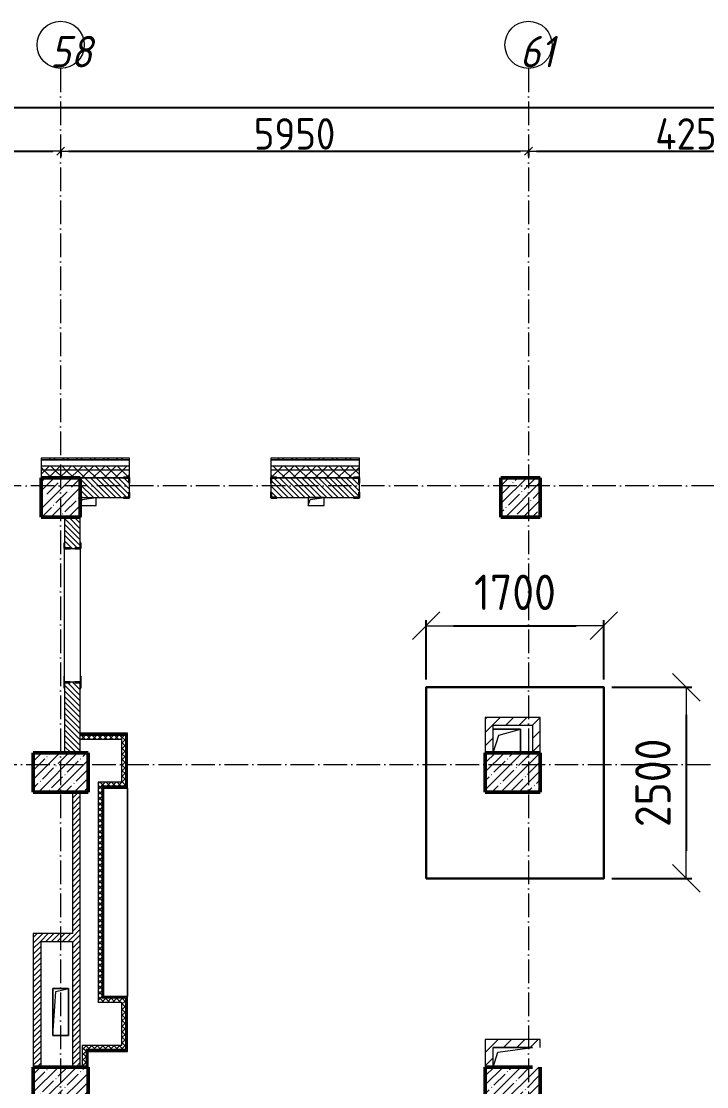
# Model space of a CAD drawing. Header units: millimetres. Extents: x -136833 to 49383, y -8033 to 344618.
# Drawn here: x -47293 to -38576, y 205863 to 219425 of the extents above; entities that cross this region are included whole.
import ezdxf

# ---------------------------------------------------------------- set-up
doc = ezdxf.new("R2010")
doc.units = ezdxf.units.MM
doc.linetypes.add('50_200_ШТРИХ_1Т_ш5_п1_п1_', pattern=[700, 500, -100, 0, -100])
for name, color, linetype, lineweight in [('A-____-____-DIMS', 7, 'Continuous', 9), ('A-FLOR-____-OTLN', 7, 'Continuous', 9), ('A-GENM-____-MCUT', 7, 'Continuous', 25), ('A-GENM-____-OTLN', 7, 'Continuous', 9), ('A-GENM-____-OTLN-1', 7, 'Continuous', 25), ('A-WALL-____-MCUT', 7, 'Continuous', 13), ('A-WALL-____-MCUT-1', 7, 'Continuous', 9), ('A-WALL-____-PATT-1', 7, 'Continuous', 9), ('A-WALL-FNSH-MCUT-1', 7, 'Continuous', 9), ('I-WALL-____-OTLN', 7, 'Continuous', 9), ('S-COLS-____-MCUT', 7, 'Continuous', 50), ('S-COLS-____-OTLN', 7, 'Continuous', 9), ('S-GRID-____-IDEN', 7, 'Continuous', 9), ('S-GRID-____-OTLN-1', 7, '50_200_ШТРИХ_1Т_ш5_п1_п1_', 9), ('Текстовые примечания', 7, 'Continuous', 9)]:
    doc.layers.add(name, color=color, linetype=linetype, lineweight=lineweight)
doc.layers.add('A-WALL-____-PATT-3', color=9, linetype='Continuous', lineweight=9, true_color=0x808080)
doc.styles.add('ISOCPEUR_I_9', font='isocpeui.ttf', dxfattribs={"width": 0.9, "height": 250})
doc.styles.add('СПДС', font='isocpeur.ttf', dxfattribs={"width": 0.9})
doc.dimstyles.new('Размера А3', dxfattribs={"dimtxt": 200, "dimasz": 100, "dimexe": 70, "dimexo": 100, "dimgap": 20, "dimtad": 1, "dimdec": 0, "dimrnd": 10, "dimzin": 0, "dimdsep": 46, "dimtxsty": 'СПДС', "dimblk": 'ARROWHEAD_6', "dimcen": 1, "dimclrd": 256, "dimclre": 256, "dimclrt": 256, "dimazin": 0, "dimtfac": 1, "dimtdec": 0, "dimtmove": 2, "dimatfit": 3, "dimfxl": 1, "dimtolj": 1, "dimtzin": 0, "dimarcsym": 0})
pattern_1 = [(45, (-129942.25, 127932.03), (-70.71068, 70.71068), []), (135, (-129942.25, 127932.03), (-70.71068, -70.71068), [])]
pattern_2 = [(135, (-129942.255, 127932.027), (-35.35534, -35.35534), [])]
pattern_3 = [(45, (-129942.255, 127932.027), (-35.35534, 35.35534), [])]
pattern_4 = [(45, (-129942.25, 127932.03), (-84.85281, 84.85281), [])]
pattern_5 = [(45, (-129942.255, 127932.027), (-35.35534, 35.35534), []), (135, (-129942.255, 127932.027), (-35.35534, -35.35534), [])]

# ---------------------------------------------------------------- blocks, each defined once
blk = doc.blocks.new('BSC_Колонна _Прямоугольная - 500х500-V40-АР1_План отверстий 3 этажа в осях 1-64_Ю-ЯЯ')
at = {"layer": 'S-COLS-____-OTLN'}
h = blk.add_hatch(dxfattribs=at)
h.set_pattern_fill('FP_48', color=256, style=0, pattern_type=2)
h.set_pattern_definition([(45, (-89000, -85431.04), (-114.04925, 114.04925), []), (45, (-88885.95, -85431.04), (-114.04925, 114.04925), [201.613, -40.323, 3.353, -36.97])])
h.paths.add_polyline_path([(-250, -250), (250, -250), (250, 250), (-250, 250)], flags=0)
at = {"layer": 'S-COLS-____-MCUT'}
for p, q in [((250, 250), (-250, 250)), ((-250, 250), (-250, -250)), ((250, -250), (250, 250)), ((-250, -250), (250, -250))]:
    blk.add_line(p, q, dxfattribs=at)
blk = doc.blocks.new('BSC_Колонна _Прямоугольная - 500х500-V41-АР1_План отверстий 3 этажа в осях 1-64_Ю-ЯЯ')
at = {"layer": 'S-COLS-____-OTLN'}
h = blk.add_hatch(dxfattribs=at)
h.set_pattern_fill('FP_49', color=256, style=0, pattern_type=2)
h.set_pattern_definition([(45, (-83150, -85431.04), (-114.04925, 114.04925), []), (45, (-83035.95, -85431.04), (-114.04925, 114.04925), [201.613, -40.323, 3.353, -36.97])])
h.paths.add_polyline_path([(-250, -250), (250, -250), (250, 250), (-250, 250)], flags=0)
at = {"layer": 'S-COLS-____-MCUT'}
for p, q in [((250, 250), (-250, 250)), ((-250, 250), (-250, -250)), ((250, -250), (250, 250)), ((-250, -250), (250, -250))]:
    blk.add_line(p, q, dxfattribs=at)
blk = doc.blocks.new('BSC_Колонна _Прямоугольная - 500х700-V138-АР1_План отверстий 3 этажа в осях 1-64_Ю-ЯЯ')
at = {"layer": 'S-COLS-____-OTLN'}
h = blk.add_hatch(dxfattribs=at)
h.set_pattern_fill('FP_143', color=256, style=0, pattern_type=2)
h.set_pattern_definition([(315, (-77931.04, 83150), (114.04925, 114.04925), []), (315, (-77931.04, 83035.95), (114.04925, 114.04925), [201.613, -40.323, 3.353, -36.97])])
h.paths.add_polyline_path([(-250, 350), (-250, -350), (250, -350), (250, 350)], flags=0)
at = {"layer": 'S-COLS-____-MCUT'}
for p, q in [((250, 350), (-250, 350)), ((-250, 350), (-250, -350)), ((250, -350), (250, 350)), ((-250, -350), (250, -350))]:
    blk.add_line(p, q, dxfattribs=at)
blk = doc.blocks.new('BSC_Колонна _Прямоугольная - 500х700-V139-АР1_План отверстий 3 этажа в осях 1-64_Ю-ЯЯ')
at = {"layer": 'S-COLS-____-OTLN'}
h = blk.add_hatch(dxfattribs=at)
h.set_pattern_fill('FP_144', color=256, style=0, pattern_type=2)
h.set_pattern_definition([(315, (-77931.04, 88900), (114.04925, 114.04925), []), (315, (-77931.04, 88785.95), (114.04925, 114.04925), [201.613, -40.323, 3.353, -36.97])])
h.paths.add_polyline_path([(-250, -250), (-250, -350), (250, -350), (250, 350), (-250, 350)], flags=0)
at = {"layer": 'S-COLS-____-MCUT'}
for p, q in [((250, 350), (-250, 350)), ((-250, 350), (-250, -350)), ((250, -250), (250, 350)), ((-250, -350), (250, -350))]:
    blk.add_line(p, q, dxfattribs=at)
blk = doc.blocks.new('BSC_Колонна _Прямоугольная - 500х700-V141-АР1_План отверстий 3 этажа в осях 1-64_Ю-ЯЯ')
at = {"layer": 'S-COLS-____-OTLN'}
h = blk.add_hatch(dxfattribs=at)
h.set_pattern_fill('FP_146', color=256, style=0, pattern_type=2)
h.set_pattern_definition([(315, (-81931.04, 83150), (114.04925, 114.04925), []), (315, (-81931.04, 83035.95), (114.04925, 114.04925), [201.613, -40.323, 3.353, -36.97])])
h.paths.add_polyline_path([(-250, 350), (-250, -350), (250, -350), (250, 350)], flags=0)
at = {"layer": 'S-COLS-____-MCUT'}
for p, q in [((250, 350), (-250, 350)), ((-250, 350), (-250, -350)), ((250, -350), (250, 350)), ((-250, -350), (250, -350))]:
    blk.add_line(p, q, dxfattribs=at)
blk = doc.blocks.new('BSC_Колонна _Прямоугольная - 500х700-V142-АР1_План отверстий 3 этажа в осях 1-64_Ю-ЯЯ')
at = {"layer": 'S-COLS-____-OTLN'}
h = blk.add_hatch(dxfattribs=at)
h.set_pattern_fill('FP_147', color=256, style=0, pattern_type=2)
h.set_pattern_definition([(315, (-81931.04, 88900), (114.04925, 114.04925), []), (315, (-81931.04, 88785.95), (114.04925, 114.04925), [201.613, -40.323, 3.353, -36.97])])
h.paths.add_polyline_path([(-250, -350), (250, -350), (250, 350), (-250, 350)], flags=0)
at = {"layer": 'S-COLS-____-MCUT'}
for p, q in [((250, 350), (-250, 350)), ((-250, 350), (-250, -350)), ((250, -350), (250, 350)), ((-250, -350), (250, -350))]:
    blk.add_line(p, q, dxfattribs=at)
blk = doc.blocks.new('Фахверк_СКБ_Уголок - 250_2700-27497298-АР1_План отверстий 3 этажа в осях 1-64_Ю-ЯЯ')
at = {"layer": 'A-GENM-____-MCUT'}
for p, q in [((200, 181), (125, 181)), ((125, 181), (125, 106)), ((131, 106), (131, 175)), ((131, 175), (200, 175)), ((200, 175), (200, 181)), ((125, 106), (131, 106)), ((131, -6), (125, -6)), ((125, -6), (125, -81)), ((125, -81), (200, -81)), ((131, -75), (131, -6)), ((200, -75), (131, -75)), ((200, -81), (200, -75))]:
    blk.add_line(p, q, dxfattribs=at)
blk = doc.blocks.new('154_Стойка_СКБ_Уголок - СМ-2480_200-28346303-АР1_План отверстий 3 этажа в осях 1-64_Ю-ЯЯ')
at = {"layer": 'A-GENM-____-MCUT'}
for p, q in [((125, 156), (125, 81)), ((200, 156), (125, 156)), ((131, 81), (131, 150)), ((131, 150), (200, 150)), ((200, 150), (200, 156)), ((125, 81), (131, 81)), ((131, 19), (125, 19)), ((125, 19), (125, -56)), ((131, -50), (131, 19)), ((125, -56), (200, -56)), ((200, -50), (131, -50)), ((200, -56), (200, -50))]:
    blk.add_line(p, q, dxfattribs=at)
blk = doc.blocks.new('Стойка_Влож_Полоса боковая - Полоса-V164-АР1_План отверстий 3 этажа в осях 1-64_Ю-ЯЯ')
at = {"layer": 'A-GENM-____-OTLN'}
for p, q in [((-5, 60), (0, 60)), ((-5, -60), (-5, 60)), ((0, 31), (0, -31)), ((0, -60), (-5, -60))]:
    blk.add_line(p, q, dxfattribs=at)
blk = doc.blocks.new('Стойка_Влож_Уголок_Опорный - Уголок-28213941-АР1_План отверстий 3 этажа в осях 1-64_Ю-ЯЯ')
at = {"layer": 'A-GENM-____-OTLN'}
for p, q in [((-212, -6), (-212, 0)), ((0, 0), (0, -6)), ((-212, -75), (-212, -6)), ((-212, -6), (-206, -6)), ((-212, -75), (-206, -75)), ((-6, -6), (0, -6)), ((-6, -75), (0, -75)), ((0, -6), (0, -75))]:
    blk.add_line(p, q, dxfattribs=at)
blk = doc.blocks.new('Фахверк_СКБ_Уголок - 200_3960-28268576-АР1_План отверстий 3 этажа в осях 1-64_Ю-ЯЯ')
at = {"layer": 'A-GENM-____-MCUT'}
for p, q in [((200, 156), (125, 156)), ((125, 156), (125, 81)), ((131, 81), (131, 150)), ((131, 150), (200, 150)), ((200, 150), (200, 156)), ((125, 81), (131, 81)), ((131, 19), (125, 19)), ((125, 19), (125, -56)), ((131, -50), (131, 19)), ((125, -56), (200, -56)), ((200, -50), (131, -50)), ((200, -56), (200, -50))]:
    blk.add_line(p, q, dxfattribs=at)
blk = doc.blocks.new('AR_Отверстие прямоугольное _в плите_ - AR_Отверстие прямоугольное _в плите_-30459273-АР1_План отверстий 3 этажа в осях 1-64_Ю-ЯЯ')
at = {"layer": 'A-GENM-____-OTLN'}
for p, q in [((100, 300), (-100, 300)), ((-100, 300), (-100, -300)), ((-60, 260), (100, 300)), ((100, -300), (100, 300)), ((-100, -300), (-60, 260)), ((-100, -300), (100, -300))]:
    blk.add_line(p, q, dxfattribs=at)
blk = doc.blocks.new('AR_Отверстие прямоугольное _в плите_ - AR_Отверстие прямоугольное _в плите_-V175-АР1_План отверстий 3 этажа в осях 1-64_Ю-ЯЯ')
at = {"layer": 'A-GENM-____-OTLN'}
for p, q in [((-100, -50), (-75, 25)), ((-75, 25), (100, 50)), ((100, -50), (100, 50)), ((-100, -50), (100, -50))]:
    blk.add_line(p, q, dxfattribs=at)
blk = doc.blocks.new('AR_Отверстие прямоугольное _в плите_ - AR_Отверстие прямоугольное _в плите_-V182-АР1_План отверстий 3 этажа в осях 1-64_Ю-ЯЯ')
at = {"layer": 'A-GENM-____-OTLN'}
for p, q in [((100, 50), (-100, 50)), ((-100, 50), (-100, -50)), ((-100, -50), (-75, 25)), ((-75, 25), (100, 50)), ((100, -50), (100, 50)), ((-100, -50), (100, -50))]:
    blk.add_line(p, q, dxfattribs=at)
blk = doc.blocks.new('AR_Отверстие прямоугольное _в плите_ - AR_Отверстие прямоугольное _в плите_-30552577-АР1_План отверстий 3 этажа в осях 1-64_Ю-ЯЯ')
at = {"layer": 'A-GENM-____-OTLN'}
for p, q in [((175, 150), (-175, 150)), ((-100, 75), (175, 150)), ((175, -150), (175, 150)), ((-175, -150), (-100, 75))]:
    blk.add_line(p, q, dxfattribs=at)
blk = doc.blocks.new('AR_Отверстие прямоугольное _в плите_ - AR_Отверстие прямоугольное _в плите_-V193-АР1_План отверстий 3 этажа в осях 1-64_Ю-ЯЯ')
at = {"layer": 'A-GENM-____-OTLN'}
for p, q in [((250, 125), (-250, 125)), ((-250, -125), (-188, 63)), ((-188, 63), (250, 125))]:
    blk.add_line(p, q, dxfattribs=at)
blk = doc.blocks.new('Ось сетки - Круг_Ø6_00__ISO-2_5_0_9K_-25732049-АР1_План отверстий 3 этажа в осях 1-64_Ю-ЯЯ')
at = {"layer": 'S-GRID-____-IDEN'}
blk.add_circle((0, 0), 3, dxfattribs=at)
blk = doc.blocks.new('ARROWHEAD_6')
at = {"color": 0, "linetype": 'Continuous'}
for p, q in [((-0.5, -0.5), (0.5, 0.5)), ((0, 0), (-1, 0))]:
    blk.add_line(p, q, dxfattribs=at)
blk = doc.blocks.new('*D745')
at = {"layer": 'A-____-____-DIMS', "lineweight": -2, "transparency": 16777216}
for p, q in [((-52192, 217779), (-52192, 217702)), ((-52092, 217772), (-46892, 217772)), ((-46792, 217779), (-46792, 217702))]:
    blk.add_line(p, q, dxfattribs=at)
at = {"layer": 'Defpoints', "color": 0, "transparency": 16777216}
for p in [(-52192, 217879), (-46792, 217879), (-46792, 217772)]:
    blk.add_point(p, dxfattribs=at)
at = {"layer": 'A-____-____-DIMS', "lineweight": -2, "transparency": 16777216, "xscale": 100, "yscale": 100, "zscale": 100, "rotation": 180}
blk.add_blockref('ARROWHEAD_6', (-52192, 217772), dxfattribs=at)
at = {"layer": 'A-____-____-DIMS', "lineweight": -2, "transparency": 16777216, "xscale": 100, "yscale": 100, "zscale": 100}
blk.add_blockref('ARROWHEAD_6', (-46792, 217772), dxfattribs=at)
at = {"layer": 'A-____-____-DIMS', "transparency": 16777216, "insert": (-49492, 217992), "char_height": 400, "attachment_point": 5, "style": 'СПДС'}
blk.add_mtext('\\A1;5400', dxfattribs=at)
blk = doc.blocks.new('*D746')
at = {"layer": 'A-____-____-DIMS', "lineweight": -2, "transparency": 16777216}
for p, q in [((-46792, 217779), (-46792, 217702)), ((-46692, 217772), (-40942, 217772)), ((-40842, 217779), (-40842, 217702))]:
    blk.add_line(p, q, dxfattribs=at)
at = {"layer": 'Defpoints', "color": 0, "transparency": 16777216}
for p in [(-46792, 217879), (-40842, 217879), (-40842, 217772)]:
    blk.add_point(p, dxfattribs=at)
at = {"layer": 'A-____-____-DIMS', "lineweight": -2, "transparency": 16777216, "xscale": 100, "yscale": 100, "zscale": 100, "rotation": 180}
blk.add_blockref('ARROWHEAD_6', (-46792, 217772), dxfattribs=at)
at = {"layer": 'A-____-____-DIMS', "lineweight": -2, "transparency": 16777216, "xscale": 100, "yscale": 100, "zscale": 100}
blk.add_blockref('ARROWHEAD_6', (-40842, 217772), dxfattribs=at)
at = {"layer": 'A-____-____-DIMS', "transparency": 16777216, "insert": (-43817, 217992), "char_height": 400, "attachment_point": 5, "style": 'СПДС'}
blk.add_mtext('\\A1;5950', dxfattribs=at)
blk = doc.blocks.new('*D747')
at = {"layer": 'A-____-____-DIMS', "lineweight": -2, "transparency": 16777216}
for p, q in [((-40842, 217779), (-40842, 217702)), ((-40742, 217772), (-36692, 217772)), ((-36592, 217779), (-36592, 217702))]:
    blk.add_line(p, q, dxfattribs=at)
at = {"layer": 'Defpoints', "color": 0, "transparency": 16777216}
for p in [(-40842, 217879), (-36592, 217879), (-36592, 217772)]:
    blk.add_point(p, dxfattribs=at)
at = {"layer": 'A-____-____-DIMS', "lineweight": -2, "transparency": 16777216, "xscale": 100, "yscale": 100, "zscale": 100, "rotation": 180}
blk.add_blockref('ARROWHEAD_6', (-40842, 217772), dxfattribs=at)
at = {"layer": 'A-____-____-DIMS', "lineweight": -2, "transparency": 16777216, "xscale": 100, "yscale": 100, "zscale": 100}
blk.add_blockref('ARROWHEAD_6', (-36592, 217772), dxfattribs=at)
at = {"layer": 'A-____-____-DIMS', "transparency": 16777216, "insert": (-38717, 217992), "char_height": 400, "attachment_point": 5, "style": 'СПДС'}
blk.add_mtext('\\A1;4250', dxfattribs=at)
blk = doc.blocks.new('*D750')
at = {"layer": 'A-____-____-DIMS', "lineweight": -2, "transparency": 16777216}
for p, q in [((-132292, 218331), (-132292, 218255)), ((-132192, 218325), (-81323, 218325)), ((-28892, 218325), (-79915, 218325)), ((-28792, 218331), (-28792, 218255))]:
    blk.add_line(p, q, dxfattribs=at)
at = {"layer": 'Defpoints', "color": 0, "transparency": 16777216}
for p in [(-132292, 218431), (-28792, 218431), (-28792, 218325)]:
    blk.add_point(p, dxfattribs=at)
at = {"layer": 'A-____-____-DIMS', "lineweight": -2, "transparency": 16777216, "xscale": 100, "yscale": 100, "zscale": 100, "rotation": 180}
blk.add_blockref('ARROWHEAD_6', (-132292, 218325), dxfattribs=at)
at = {"layer": 'A-____-____-DIMS', "lineweight": -2, "transparency": 16777216, "xscale": 100, "yscale": 100, "zscale": 100}
blk.add_blockref('ARROWHEAD_6', (-28792, 218325), dxfattribs=at)
at = {"layer": 'A-____-____-DIMS', "transparency": 16777216, "insert": (-81303, 218751), "char_height": 400, "attachment_point": 1, "line_spacing_factor": 1.149209, "style": 'СПДС'}
blk.add_mtext('\\A1;103500', dxfattribs=at)
blk = doc.blocks.new('*D879')
at = {"layer": 'Defpoints', "color": 0, "transparency": 16777216}
for p in [(-39884, 211731), (-42144, 210947), (-39884, 210947)]:
    blk.add_point(p, dxfattribs=at)
at = {"layer": 'Текстовые примечания', "lineweight": -2, "transparency": 16777216}
for p, q in [((-42144, 211047), (-42144, 211801)), ((-41794, 211731), (-40234, 211731)), ((-39884, 211047), (-39884, 211801))]:
    blk.add_line(p, q, dxfattribs=at)
at = {"layer": 'Текстовые примечания', "lineweight": -2, "transparency": 16777216, "xscale": 350, "yscale": 350, "zscale": 350, "rotation": 180}
blk.add_blockref('ARROWHEAD_6', (-42144, 211731), dxfattribs=at)
at = {"layer": 'Текстовые примечания', "lineweight": -2, "transparency": 16777216, "xscale": 350, "yscale": 350, "zscale": 350}
blk.add_blockref('ARROWHEAD_6', (-39884, 211731), dxfattribs=at)
at = {"layer": 'Текстовые примечания', "lineweight": 30, "transparency": 16777216, "insert": (-41014, 212156), "char_height": 450, "attachment_point": 5, "style": 'СПДС'}
blk.add_mtext('\\A1;1700', dxfattribs=at)
blk = doc.blocks.new('*D880')
at = {"layer": 'Defpoints', "color": 0, "transparency": 16777216}
for p in [(-39884, 210947), (-39884, 208515), (-38835, 208515)]:
    blk.add_point(p, dxfattribs=at)
at = {"layer": 'Текстовые примечания', "lineweight": -2, "transparency": 16777216}
for p, q in [((-39784, 210947), (-38765, 210947)), ((-38835, 210597), (-38835, 208865)), ((-39784, 208515), (-38765, 208515))]:
    blk.add_line(p, q, dxfattribs=at)
at = {"layer": 'Текстовые примечания', "lineweight": -2, "transparency": 16777216, "xscale": 350, "yscale": 350, "zscale": 350}
for p, rotation in [((-38835, 210947), 90), ((-38835, 208515), 270)]:
    blk.add_blockref('ARROWHEAD_6', p, dxfattribs=dict(at, rotation=rotation))
at = {"layer": 'Текстовые примечания', "lineweight": 30, "transparency": 16777216, "insert": (-39260, 209731), "char_height": 450, "attachment_point": 5, "rotation": 90, "style": 'СПДС'}
blk.add_mtext('\\A1;2500', dxfattribs=at)

msp = doc.modelspace()

# ---------------------------------------------------------------- hatches: boundary and pattern name
at = {"layer": 'A-WALL-____-PATT-1'}
h = msp.add_hatch(dxfattribs=at)
h.set_pattern_fill('FP_4', color=256, style=0, pattern_type=2)
h.set_pattern_definition(pattern_1)
h.paths.add_polyline_path([(-28462.3, 213713.1), (-28462.3, 213763.1), (-35442.3, 213763.1), (-35442.3, 213713.1), (-30978.3, 213713.1)], flags=0)
h.paths.add_polyline_path([(-36442.3, 213713.1), (-36442.3, 213763.1), (-38192.3, 213763.1), (-38192.3, 213713.1), (-38048.1, 213713.1)], flags=0)
h.paths.add_polyline_path([(-44117.3, 213713.1), (-42992.3, 213713.1), (-42992.3, 213763.1), (-44117.3, 213763.1)], flags=0)
h.paths.add_polyline_path([(-45917.3, 213713.1), (-45917.3, 213763.1), (-47042.3, 213763.1), (-47042.3, 213713.1), (-46001.7, 213713.1)], flags=0)
h.paths.add_polyline_path([(-49536.7, 213713.1), (-48842.3, 213713.1), (-48842.3, 213763.1), (-49892.3, 213763.1), (-49892.3, 213713.1)], flags=0)
h.paths.add_polyline_path([(-52892.3, 213713.1), (-51692.3, 213713.1), (-51692.3, 213763.1), (-52892.3, 213763.1)], flags=0)
h.paths.add_polyline_path([(-54692.3, 213713.1), (-54692.3, 213763.1), (-58242.3, 213763.1), (-58242.3, 213713.1), (-55722.8, 213713.1)], flags=0)
h.paths.add_polyline_path([(-60042.3, 213713.1), (-60042.3, 213763.1), (-61242.3, 213763.1), (-61242.3, 213713.1)], flags=0)
h.paths.add_polyline_path([(-66042.3, 213713.1), (-66042.3, 213763.1), (-67292.3, 213763.1), (-67292.3, 213713.1), (-66327.6, 213713.1)], flags=0)
h.paths.add_polyline_path([(-64242.3, 213713.1), (-63042.3, 213713.1), (-63042.3, 213763.1), (-64242.3, 213763.1)], flags=0)
h.paths.add_polyline_path([(-72092.3, 213713.1), (-72092.3, 213763.1), (-73292.3, 213763.1), (-73292.3, 213713.1)], flags=0)
h.paths.add_polyline_path([(-69092.3, 213713.1), (-69092.3, 213763.1), (-70292.3, 213763.1), (-70292.3, 213713.1), (-69862.5, 213713.1)], flags=0)
h.paths.add_polyline_path([(-75092.3, 213713.1), (-75092.3, 213763.1), (-76292.3, 213763.1), (-76292.3, 213713.1)], flags=0)
h.paths.add_polyline_path([(-78092.3, 213713.1), (-78092.3, 213763.1), (-79892.3, 213763.1), (-79892.3, 213713.1)], flags=0)
h = msp.add_hatch(dxfattribs=at)
h.set_pattern_fill('FP_6', color=256, style=0, pattern_type=2)
h.set_pattern_definition([(45, (-129942.25, 127932.03), (-85.53659, 85.53659), []), (45, (-129885.23, 127932.03), (-85.53659, 85.53659), [])])
h.paths.add_polyline_path([(-44117.3, 213843.1), (-42992.3, 213843.1), (-42992.3, 213863.1), (-44117.3, 213863.1)], flags=0)
h.paths.add_polyline_path([(-49536.7, 213843.1), (-48842.3, 213843.1), (-48842.3, 213863.1), (-49892.3, 213863.1), (-49892.3, 213843.1)], flags=0)
h.paths.add_polyline_path([(-46885.5, 213843.1), (-45917.3, 213843.1), (-45917.3, 213863.1), (-47042.3, 213863.1), (-47042.3, 213843.1)], flags=0)
h.paths.add_polyline_path([(-52892.3, 213843.1), (-51692.3, 213843.1), (-51692.3, 213863.1), (-52892.3, 213863.1)], flags=0)
h.paths.add_polyline_path([(-55207.3, 213843.1), (-54692.3, 213843.1), (-54692.3, 213863.1), (-55207.3, 213863.1)], flags=0)
h = msp.add_hatch(dxfattribs=at)
h.set_pattern_fill('FP_4', color=256, style=0, pattern_type=2)
h.set_pattern_definition(pattern_1)
h.paths.add_polyline_path([(-28542.3, 213613.1), (-28462.3, 213613.1), (-28462.3, 213713.1), (-35442.3, 213713.1), (-35442.3, 213613.1), (-28592.3, 213613.1)], flags=0)
h.paths.add_polyline_path([(-36442.3, 213613.1), (-36442.3, 213713.1), (-38192.3, 213713.1), (-38192.3, 213619.1), (-38117.3, 213619.1), (-38117.3, 213613.1), (-36942.3, 213613.1)], flags=0)
h.paths.add_polyline_path([(-45992.3, 213613.1), (-45992.3, 213619.1), (-45917.3, 213619.1), (-45917.3, 213713.1), (-47042.3, 213713.1), (-47042.3, 213613.1), (-46001.7, 213613.1)], flags=0)
h.paths.add_polyline_path([(-43350.5, 213613.1), (-43067.3, 213613.1), (-43067.3, 213619.1), (-42992.3, 213619.1), (-42992.3, 213713.1), (-44117.3, 213713.1), (-44117.3, 213619.1), (-44042.3, 213619.1), (-44042.3, 213613.1)], flags=0)
h.paths.add_polyline_path([(-48917.3, 213613.1), (-48917.3, 213619.1), (-48842.3, 213619.1), (-48842.3, 213713.1), (-49892.3, 213713.1), (-49892.3, 213619.1), (-49817.3, 213619.1), (-49817.3, 213613.1), (-49536.7, 213613.1)], flags=0)
h.paths.add_polyline_path([(-51767.3, 213613.1), (-51767.3, 213619.1), (-51692.3, 213619.1), (-51692.3, 213713.1), (-52892.3, 213713.1), (-52892.3, 213619.1), (-52817.3, 213619.1), (-52817.3, 213613.1), (-51942.3, 213613.1)], flags=0)
h.paths.add_polyline_path([(-54692.3, 213613.1), (-54692.3, 213713.1), (-58242.3, 213713.1), (-58242.3, 213619.1), (-58167.3, 213619.1), (-58167.3, 213613.1), (-55192.3, 213613.1)], flags=0)
h.paths.add_polyline_path([(-60742.3, 213613.1), (-60117.3, 213613.1), (-60117.3, 213619.1), (-60042.3, 213619.1), (-60042.3, 213713.1), (-61242.3, 213713.1), (-61242.3, 213613.1)], flags=0)
h.paths.add_polyline_path([(-66692.3, 213613.1), (-66117.3, 213613.1), (-66117.3, 213619.1), (-66042.3, 213619.1), (-66042.3, 213713.1), (-67292.3, 213713.1), (-67292.3, 213619.1), (-67217.3, 213619.1), (-67217.3, 213613.1), (-67192.3, 213613.1)], flags=0)
h.paths.add_polyline_path([(-64167.3, 213613.1), (-63117.3, 213613.1), (-63117.3, 213619.1), (-63042.3, 213619.1), (-63042.3, 213713.1), (-64242.3, 213713.1), (-64242.3, 213619.1), (-64167.3, 213619.1)], flags=0)
h.paths.add_polyline_path([(-69862.5, 213613.1), (-69167.3, 213613.1), (-69167.3, 213619.1), (-69092.3, 213619.1), (-69092.3, 213713.1), (-70292.3, 213713.1), (-70292.3, 213619.1), (-70217.3, 213619.1), (-70217.3, 213613.1)], flags=0)
h.paths.add_polyline_path([(-72167.3, 213613.1), (-72167.3, 213619.1), (-72092.3, 213619.1), (-72092.3, 213713.1), (-73292.3, 213713.1), (-73292.3, 213619.1), (-73217.3, 213619.1), (-73217.3, 213613.1), (-72692.3, 213613.1)], flags=0)
h.paths.add_polyline_path([(-76217.3, 213613.1), (-75167.3, 213613.1), (-75167.3, 213619.1), (-75092.3, 213619.1), (-75092.3, 213713.1), (-76292.3, 213713.1), (-76292.3, 213619.1), (-76217.3, 213619.1)], flags=0)
h.paths.add_polyline_path([(-78167.3, 213613.1), (-78167.3, 213619.1), (-78092.3, 213619.1), (-78092.3, 213713.1), (-79892.3, 213713.1), (-79892.3, 213613.1), (-78942.3, 213613.1)], flags=0)
h = msp.add_hatch(dxfattribs=at)
h.set_pattern_fill('FP_9', color=256, style=0, pattern_type=2)
h.set_pattern_definition(pattern_2)
h.paths.add_polyline_path([(-42998.3, 213363.1), (-42998.3, 213432.1), (-42992.3, 213432.1), (-42992.3, 213544.1), (-42998.3, 213544.1), (-42998.3, 213613.1), (-44111.3, 213613.1), (-44111.3, 213544.1), (-44117.3, 213544.1), (-44117.3, 213432.1), (-44111.3, 213432.1), (-44111.3, 213363.1), (-43067.3, 213363.1)], flags=0)
h.paths.add_polyline_path([(-45923.3, 213363.1), (-45923.3, 213432.1), (-45917.3, 213432.1), (-45917.3, 213544.1), (-45923.3, 213544.1), (-45923.3, 213613.1), (-46542.3, 213613.1), (-46542.3, 213363.1), (-45992.3, 213363.1)], flags=0)
h = msp.add_hatch(dxfattribs=at)
h.set_pattern_fill('FP_9', color=256, style=0, pattern_type=2)
h.set_pattern_definition(pattern_2)
h.paths.add_polyline_path([(-46542.3, 210113.1), (-46542.3, 211007.1), (-46611.3, 211007.1), (-46611.3, 211013.1), (-46673.3, 211013.1), (-46673.3, 211007.1), (-46742.3, 211007.1), (-46742.3, 210113.1)], flags=0)
h.paths.add_polyline_path([(-46611.3, 212713.1), (-46611.3, 212719.1), (-46542.3, 212719.1), (-46542.3, 213113.1), (-46742.3, 213113.1), (-46742.3, 212719.1), (-46673.3, 212719.1), (-46673.3, 212713.1)], flags=0)
at = {"layer": 'A-WALL-____-PATT-1', "true_color": 0x000000}
h = msp.add_hatch(dxfattribs=at)
h.set_pattern_fill('FP_7', color=18, style=0, pattern_type=2)
h.set_pattern_definition(pattern_4)
h.paths.add_polyline_path([(-40792.3, 210463.1), (-40792.3, 210563.1), (-41392.3, 210563.1), (-41392.3, 210463.1), (-41292.3, 210463.1)], flags=0)
h = msp.add_hatch(dxfattribs=at)
h.set_pattern_fill('FP_7', color=18, style=0, pattern_type=2)
h.set_pattern_definition(pattern_4)
h.paths.add_polyline_path([(-40692.3, 210113.1), (-40692.3, 210563.1), (-40792.3, 210563.1), (-40792.3, 210113.1)], flags=0)
h = msp.add_hatch(dxfattribs=at)
h.set_pattern_fill('FP_7', color=18, style=0, pattern_type=2)
h.set_pattern_definition(pattern_4)
h.paths.add_polyline_path([(-41292.3, 210113.1), (-41292.3, 210463.1), (-41392.3, 210463.1), (-41392.3, 210113.1)], flags=0)
at = {"layer": 'A-WALL-____-PATT-1'}
h = msp.add_hatch(dxfattribs=at)
h.set_pattern_fill('FP_8', color=256, style=0, pattern_type=2)
h.set_pattern_definition(pattern_3)
h.paths.add_polyline_path([(-46542.3, 206113.1), (-46542.3, 209613.1), (-46642.3, 209613.1), (-46642.3, 206113.1)], flags=0)
h = msp.add_hatch(dxfattribs=at)
h.set_pattern_fill('FP_8', color=256, style=0, pattern_type=2)
h.set_pattern_definition(pattern_3)
h.paths.add_polyline_path([(-46642.3, 207713.1), (-46642.3, 207813.1), (-47142.3, 207813.1), (-47142.3, 207713.1), (-46885.5, 207713.1)], flags=0)
h = msp.add_hatch(dxfattribs=at)
h.set_pattern_fill('FP_8', color=256, style=0, pattern_type=2)
h.set_pattern_definition(pattern_3)
h.paths.add_polyline_path([(-47042.3, 206113.1), (-47042.3, 207713.1), (-47142.3, 207713.1), (-47142.3, 206113.1)], flags=0)
at = {"layer": 'A-WALL-____-PATT-1', "true_color": 0x000000}
h = msp.add_hatch(dxfattribs=at)
h.set_pattern_fill('FP_7', color=18, style=0, pattern_type=2)
h.set_pattern_definition(pattern_4)
h.paths.add_polyline_path([(-41392.3, 206363.1), (-40692.3, 206363.1), (-40692.3, 206463.1), (-41392.3, 206463.1)], flags=0)
h = msp.add_hatch(dxfattribs=at)
h.set_pattern_fill('FP_7', color=18, style=0, pattern_type=2)
h.set_pattern_definition(pattern_4)
h.paths.add_polyline_path([(-41292.3, 206113.1), (-41292.3, 206363.1), (-41392.3, 206363.1), (-41392.3, 206113.1)], flags=0)
at = {"layer": 'A-WALL-____-PATT-3'}
h = msp.add_hatch(dxfattribs=at)
h.set_pattern_fill('FP_10', color=256, style=0, pattern_type=2)
h.set_pattern_definition(pattern_5)
h.paths.add_polyline_path([(-46542.3, 210288.1), (-46017.3, 210288.1), (-46017.3, 210338.1), (-46542.3, 210338.1)], flags=0)
h = msp.add_hatch(dxfattribs=at)
h.set_pattern_fill('FP_10', color=256, style=0, pattern_type=2)
h.set_pattern_definition(pattern_5)
h.paths.add_polyline_path([(-46017.3, 202988.1), (-45967.3, 202988.1), (-45967.3, 203588.1), (-46017.3, 203588.1), (-46017.3, 203538.1)], flags=0)
h.paths.add_polyline_path([(-46017.3, 206338.1), (-45967.3, 206338.1), (-45967.3, 206988.1), (-46017.3, 206988.1), (-46017.3, 206388.1)], flags=0)
h.paths.add_polyline_path([(-46017.3, 209688.1), (-45967.3, 209688.1), (-45967.3, 210338.1), (-46017.3, 210338.1), (-46017.3, 209738.1)], flags=0)
h = msp.add_hatch(dxfattribs=at)
h.set_pattern_fill('FP_10', color=256, style=0, pattern_type=2)
h.set_pattern_definition(pattern_5)
h.paths.add_polyline_path([(-46267.3, 206938.1), (-46267.3, 209738.1), (-46317.3, 209738.1), (-46317.3, 206938.1)], flags=0)
h = msp.add_hatch(dxfattribs=at)
h.set_pattern_fill('FP_10', color=256, style=0, pattern_type=2)
h.set_pattern_definition(pattern_5)
h.paths.add_polyline_path([(-46254.8, 209688.1), (-46017.3, 209688.1), (-46017.3, 209738.1), (-46267.3, 209738.1), (-46267.3, 209688.1)], flags=0)
h = msp.add_hatch(dxfattribs=at)
h.set_pattern_fill('FP_10', color=256, style=0, pattern_type=2)
h.set_pattern_definition(pattern_5)
h.paths.add_polyline_path([(-46242.3, 206938.1), (-46017.3, 206938.1), (-46017.3, 206988.1), (-46267.3, 206988.1), (-46267.3, 206938.1), (-46254.8, 206938.1)], flags=0)
h = msp.add_hatch(dxfattribs=at)
h.set_pattern_fill('FP_10', color=256, style=0, pattern_type=2)
h.set_pattern_definition(pattern_5)
h.paths.add_polyline_path([(-46017.3, 206338.1), (-46017.3, 206388.1), (-46517.3, 206388.1), (-46517.3, 206338.1), (-46467.3, 206338.1)], flags=0)
h = msp.add_hatch(dxfattribs=at)
h.set_pattern_fill('FP_10', color=256, style=0, pattern_type=2)
h.set_pattern_definition(pattern_5)
h.paths.add_polyline_path([(-46517.3, 206113.1), (-46467.3, 206113.1), (-46467.3, 206338.1), (-46517.3, 206338.1), (-46517.3, 206143.8)], flags=0)

# ---------------------------------------------------------------- linework, layer by layer
at = {"layer": 'A-FLOR-____-OTLN', "color": 18, "true_color": 0x000000}
for p, q in [((-41292.3, 210412.7), (-40942.3, 210412.7)), ((-40942.3, 210412.7), (-40942.3, 210113.1)), ((-41292.3, 206362.7), (-40792.3, 206362.7))]:
    msp.add_line(p, q, dxfattribs=at)
at = {"layer": 'A-FLOR-____-OTLN'}
for p, q in [((-45943.3, 207013.1), (-45943.3, 209663.1)), ((-46892.3, 207112.7), (-46692.3, 207112.7)), ((-46892.3, 206512.7), (-46892.3, 207112.7)), ((-46692.3, 207112.7), (-46692.3, 206512.7)), ((-46692.3, 206512.7), (-46892.3, 206512.7))]:
    msp.add_line(p, q, dxfattribs=at)
at = {"layer": 'A-WALL-____-MCUT'}
for p, q in [((-45917.3, 213843.1), (-47042.3, 213843.1)), ((-47042.3, 213843.1), (-47042.3, 213613.1)), ((-45917.3, 213619.1), (-45917.3, 213843.1)), ((-42992.3, 213843.1), (-44117.3, 213843.1)), ((-44117.3, 213843.1), (-44117.3, 213619.1)), ((-42992.3, 213619.1), (-42992.3, 213843.1)), ((-45917.3, 213432.1), (-45917.3, 213544.1)), ((-44117.3, 213544.1), (-44117.3, 213432.1)), ((-42992.3, 213432.1), (-42992.3, 213544.1)), ((-46542.3, 213363.1), (-45992.3, 213363.1)), ((-44042.3, 213363.1), (-43067.3, 213363.1)), ((-46742.3, 213113.1), (-46742.3, 212788.1)), ((-46542.3, 212788.1), (-46542.3, 213113.1)), ((-46673.3, 212713.1), (-46611.3, 212713.1)), ((-46742.3, 210938.1), (-46742.3, 210113.1)), ((-46542.3, 210113.1), (-46542.3, 210938.1)), ((-46542.3, 210338.1), (-45967.3, 210338.1)), ((-46542.3, 210288.1), (-46017.3, 210288.1)), ((-46017.3, 210288.1), (-46017.3, 209738.1)), ((-45967.3, 210338.1), (-45967.3, 209688.1)), ((-46317.3, 209738.1), (-46317.3, 206938.1)), ((-46017.3, 209738.1), (-46317.3, 209738.1)), ((-46267.3, 209688.1), (-46267.3, 206988.1)), ((-45967.3, 209688.1), (-46267.3, 209688.1)), ((-45967.3, 206988.1), (-46267.3, 206988.1)), ((-45967.3, 206988.1), (-45967.3, 206338.1)), ((-46317.3, 206938.1), (-46017.3, 206938.1)), ((-46017.3, 206938.1), (-46017.3, 206388.1)), ((-46017.3, 206388.1), (-46517.3, 206388.1)), ((-46517.3, 206388.1), (-46517.3, 206113.1)), ((-45967.3, 206338.1), (-46467.3, 206338.1)), ((-46467.3, 206338.1), (-46467.3, 206113.1))]:
    msp.add_line(p, q, dxfattribs=at)
at = {"layer": 'A-WALL-____-MCUT-1'}
for p, q in [((-45917.3, 213763.1), (-47042.3, 213763.1)), ((-42992.3, 213763.1), (-44117.3, 213763.1)), ((-45917.3, 213713.1), (-47042.3, 213713.1)), ((-46542.3, 213613.1), (-45992.3, 213613.1)), ((-45992.3, 213613.1), (-46542.3, 213613.1)), ((-42992.3, 213713.1), (-44117.3, 213713.1)), ((-44042.3, 213613.1), (-43067.3, 213613.1)), ((-43067.3, 213613.1), (-44042.3, 213613.1)), ((-46542.3, 210350.6), (-45954.8, 210350.6)), ((-45954.8, 210350.6), (-45954.8, 209675.6)), ((-46254.8, 209675.6), (-46254.8, 207000.6)), ((-45954.8, 209675.6), (-46254.8, 209675.6)), ((-45954.8, 207000.6), (-46254.8, 207000.6)), ((-45954.8, 207000.6), (-45954.8, 206325.6)), ((-45954.8, 206325.6), (-46454.8, 206325.6)), ((-46454.8, 206325.6), (-46454.8, 206113.1))]:
    msp.add_line(p, q, dxfattribs=at)
at = {"layer": 'A-WALL-FNSH-MCUT-1'}
for p, q in [((-45917.3, 213863.1), (-47042.3, 213863.1)), ((-47042.3, 213863.1), (-47042.3, 213843.1)), ((-47042.3, 213843.1), (-45917.3, 213843.1)), ((-45917.3, 213843.1), (-45917.3, 213863.1)), ((-42992.3, 213863.1), (-44117.3, 213863.1)), ((-44117.3, 213863.1), (-44117.3, 213843.1)), ((-44117.3, 213843.1), (-42992.3, 213843.1)), ((-42992.3, 213843.1), (-42992.3, 213863.1)), ((-45942.3, 210363.1), (-46542.3, 210363.1)), ((-45942.3, 209663.1), (-45942.3, 210363.1)), ((-46642.3, 209613.1), (-46642.3, 207813.1)), ((-46542.3, 206113.1), (-46542.3, 209613.1)), ((-46242.3, 207013.1), (-46242.3, 209663.1)), ((-46242.3, 209663.1), (-45942.3, 209663.1)), ((-46642.3, 207813.1), (-47142.3, 207813.1)), ((-47142.3, 207813.1), (-47142.3, 206113.1)), ((-47042.3, 207713.1), (-46642.3, 207713.1)), ((-47042.3, 206113.1), (-47042.3, 207713.1)), ((-46642.3, 207713.1), (-46642.3, 206113.1)), ((-45942.3, 207013.1), (-46242.3, 207013.1)), ((-45942.3, 206313.1), (-45942.3, 207013.1)), ((-46442.3, 206313.1), (-45942.3, 206313.1)), ((-46442.3, 206113.1), (-46442.3, 206313.1))]:
    msp.add_line(p, q, dxfattribs=at)
at = {"layer": 'A-WALL-FNSH-MCUT-1', "color": 18, "true_color": 0x000000}
for p, q in [((-40692.3, 210563.1), (-41392.3, 210563.1)), ((-41392.3, 210563.1), (-41392.3, 210113.1)), ((-40692.3, 210113.1), (-40692.3, 210563.1)), ((-41292.3, 210463.1), (-40792.3, 210463.1)), ((-41292.3, 210113.1), (-41292.3, 210463.1)), ((-40792.3, 210463.1), (-40792.3, 210113.1)), ((-40692.3, 206463.1), (-41392.3, 206463.1)), ((-41392.3, 206463.1), (-41392.3, 206113.1)), ((-40692.3, 206363.1), (-40692.3, 206463.1)), ((-41292.3, 206363.1), (-40792.3, 206363.1)), ((-41292.3, 206113.1), (-41292.3, 206363.1))]:
    msp.add_line(p, q, dxfattribs=at)
at = {"layer": 'I-WALL-____-OTLN'}
for p, q in [((-46742.3, 211013.1), (-46742.3, 212713.1)), ((-46542.3, 212713.1), (-46542.3, 211013.1)), ((-45942.3, 209663.1), (-45942.3, 207013.1))]:
    msp.add_line(p, q, dxfattribs=at)
at = {"layer": 'S-GRID-____-OTLN-1', "color": 251, "ltscale": 0.6, "true_color": 0x636466}
for p, q in [((-46792.3, 218824.9), (-46792.3, 167913.1)), ((-40842.3, 218824.9), (-40842.3, 167913.1)), ((-25867.8, 213513.1), (-134611, 213513.1)), ((-134611, 209963.1), (-25867.8, 209963.1))]:
    msp.add_line(p, q, dxfattribs=at)
at = {"layer": 'Текстовые примечания', "color": 18, "lineweight": 30, "true_color": 0x000000}
msp.add_lwpolyline([(-42144.1, 208514.5), (-39883.6, 208514.5), (-39883.6, 210947.4), (-42144.1, 210947.4)], close=True, dxfattribs=at)

# ---------------------------------------------------------------- block references
at = {"layer": 'A-GENM-____-OTLN'}
for name, p in [('AR_Отверстие прямоугольное _в плите_ - AR_Отверстие прямоугольное _в плите_-V175-АР1_План отверстий 3 этажа в осях 1-64_Ю-ЯЯ', (-46442.3, 213313.1)), ('AR_Отверстие прямоугольное _в плите_ - AR_Отверстие прямоугольное _в плите_-V182-АР1_План отверстий 3 этажа в осях 1-64_Ю-ЯЯ', (-43542.3, 213312.7)), ('AR_Отверстие прямоугольное _в плите_ - AR_Отверстие прямоугольное _в плите_-30459273-АР1_План отверстий 3 этажа в осях 1-64_Ю-ЯЯ', (-46792.3, 206812.7))]:
    msp.add_blockref(name, p, dxfattribs=at)
for name, p, rotation in [('Стойка_Влож_Уголок_Опорный - Уголок-28213941-АР1_План отверстий 3 этажа в осях 1-64_Ю-ЯЯ', (-46748.3, 211013.1), 180), ('Стойка_Влож_Полоса боковая - Полоса-V164-АР1_План отверстий 3 этажа в осях 1-64_Ю-ЯЯ', (-46642.3, 211013.1), 269.9999999999999)]:
    msp.add_blockref(name, p, dxfattribs=dict(at, rotation=rotation))
at = {"layer": 'A-GENM-____-OTLN', "color": 18, "true_color": 0x000000}
for name, p in [('AR_Отверстие прямоугольное _в плите_ - AR_Отверстие прямоугольное _в плите_-30552577-АР1_План отверстий 3 этажа в осях 1-64_Ю-ЯЯ', (-41117.3, 210262.7)), ('AR_Отверстие прямоугольное _в плите_ - AR_Отверстие прямоугольное _в плите_-V193-АР1_План отверстий 3 этажа в осях 1-64_Ю-ЯЯ', (-41042.3, 206237.7))]:
    msp.add_blockref(name, p, dxfattribs=at)
at = {"layer": 'A-GENM-____-OTLN-1'}
for name, p, rotation in [('Фахверк_СКБ_Уголок - 250_2700-27497298-АР1_План отверстий 3 этажа в осях 1-64_Ю-ЯЯ', (-45792.3, 213538.1), 180), ('Фахверк_СКБ_Уголок - 250_2700-27497298-АР1_План отверстий 3 этажа в осях 1-64_Ю-ЯЯ', (-42867.3, 213538.1), 180), ('Фахверк_СКБ_Уголок - 200_3960-28268576-АР1_План отверстий 3 этажа в осях 1-64_Ю-ЯЯ', (-46592.3, 212588.1), 89.9999999999999), ('154_Стойка_СКБ_Уголок - СМ-2480_200-28346303-АР1_План отверстий 3 этажа в осях 1-64_Ю-ЯЯ', (-46692.3, 211138.1), 269.9999999999999)]:
    msp.add_blockref(name, p, dxfattribs=dict(at, rotation=rotation))
msp.add_blockref('Фахверк_СКБ_Уголок - 250_2700-27497298-АР1_План отверстий 3 этажа в осях 1-64_Ю-ЯЯ', (-44242.3, 213438.1), dxfattribs=at)
at = {"layer": 'S-COLS-____-OTLN'}
for name, p in [('BSC_Колонна _Прямоугольная - 500х500-V41-АР1_План отверстий 3 этажа в осях 1-64_Ю-ЯЯ', (-46792.3, 213363.1)), ('BSC_Колонна _Прямоугольная - 500х500-V40-АР1_План отверстий 3 этажа в осях 1-64_Ю-ЯЯ', (-40942.3, 213363.1))]:
    msp.add_blockref(name, p, dxfattribs=at)
at = {"layer": 'S-COLS-____-OTLN', "rotation": 89.9999999999999}
for name, p in [('BSC_Колонна _Прямоугольная - 500х700-V141-АР1_План отверстий 3 этажа в осях 1-64_Ю-ЯЯ', (-46792.3, 209863.1)), ('BSC_Колонна _Прямоугольная - 500х700-V138-АР1_План отверстий 3 этажа в осях 1-64_Ю-ЯЯ', (-46792.3, 205863.1))]:
    msp.add_blockref(name, p, dxfattribs=at)
at = {"layer": 'S-COLS-____-OTLN', "color": 18, "true_color": 0x000000, "rotation": 89.9999999999999}
for name, p in [('BSC_Колонна _Прямоугольная - 500х700-V142-АР1_План отверстий 3 этажа в осях 1-64_Ю-ЯЯ', (-41042.3, 209863.1)), ('BSC_Колонна _Прямоугольная - 500х700-V139-АР1_План отверстий 3 этажа в осях 1-64_Ю-ЯЯ', (-41042.3, 205863.1))]:
    msp.add_blockref(name, p, dxfattribs=at)
at = {"layer": 'S-GRID-____-IDEN', "xscale": 99.99999999999993, "yscale": 99.99999999999993, "zscale": 99.99999999999993, "rotation": 180}
for p in [(-46792.3, 219124.9), (-40842.3, 219124.9)]:
    msp.add_blockref('Ось сетки - Круг_Ø6_00__ISO-2_5_0_9K_-25732049-АР1_План отверстий 3 этажа в осях 1-64_Ю-ЯЯ', p, dxfattribs=at)

# ---------------------------------------------------------------- texts
at = {"layer": 'S-GRID-____-IDEN', "char_height": 400, "attachment_point": 1, "style": 'ISOCPEUR_I_9'}
for s, insert, width in [('58', (-46926.6, 219238.8), 404.05), ('61', (-40952.8, 219238.8), 346.329)]:
    msp.add_mtext(s, dxfattribs=dict(at, insert=insert, width=width))

# ---------------------------------------------------------------- dimensions: what is measured, and where the dimension line sits
at = {"layer": 'A-____-____-DIMS'}
dim = msp.add_linear_dim(base=(-28792.3, 218324.7), p1=(-132292.3, 218430.8), p2=(-28792.3, 218430.8), dimstyle='Размера А3', override={"dimtxt": 400}, dxfattribs=at)
dim.commit()
dim.dimension.update_dxf_attribs({"geometry": '*D750', "text_midpoint": (-80619.4, 218484.6), "dimtype": 160})
for base, p1, p2, picture, middle in [((-46792.3, 217772.5), (-52192.3, 217878.5), (-46792.3, 217878.5), '*D745', (-49492.3, 217992.5)), ((-40842.3, 217772.5), (-46792.3, 217878.5), (-40842.3, 217878.5), '*D746', (-43817.3, 217992.5)), ((-36592.3, 217772.5), (-40842.3, 217878.5), (-36592.3, 217878.5), '*D747', (-38717.3, 217992.5))]:
    dim = msp.add_linear_dim(base=base, p1=p1, p2=p2, dimstyle='Размера А3', override={"dimtxt": 400}, dxfattribs=at)
    dim.commit()
    dim.dimension.update_dxf_attribs({"geometry": picture, "text_midpoint": middle})
at = {"layer": 'Текстовые примечания', "color": 1, "lineweight": 30}
dim = msp.add_linear_dim(base=(-39883.6, 211731), p1=(-42144.1, 210947.4), p2=(-39883.6, 210947.4), text='1700', dimstyle='Размера А3', override={"dimtxt": 450, "dimasz": 350, "dimgap": 200}, dxfattribs=at)
dim.commit()
dim.dimension.update_dxf_attribs({"geometry": '*D879', "text_midpoint": (-41013.8, 212156)})
dim = msp.add_linear_dim(base=(-38834.7, 208514.5), p1=(-39883.6, 210947.4), p2=(-39883.6, 208514.5), angle=90, text='2500', dimstyle='Размера А3', override={"dimtxt": 450, "dimasz": 350, "dimgap": 200}, dxfattribs=at)
dim.commit()
dim.dimension.update_dxf_attribs({"geometry": '*D880', "text_midpoint": (-39259.7, 209731)})

doc.saveas('drawing.dxf')
